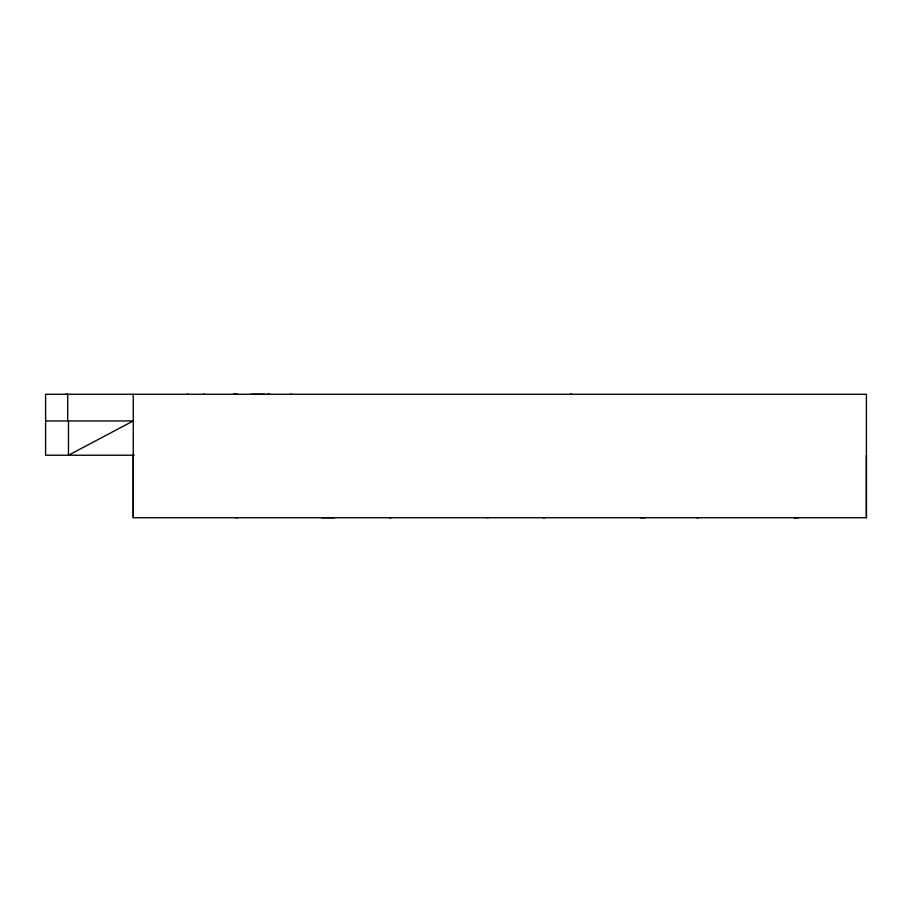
<?xml version="1.0" encoding="UTF-8"?>
<svg xmlns="http://www.w3.org/2000/svg" width="912" height="912" viewBox="0 0 912 912"><rect width="100%" height="100%" fill="white"/><g stroke="black" fill="none" stroke-linecap="round" stroke-linejoin="round"><path stroke-width="1.37" d="M67.705 420.945L67.705 394.269L65.482 394.269M68.468 420.945L68.468 455.236L133.243 420.945M134.258 455.236L45.6 455.236L45.6 394.269L866.4 394.269L866.4 517.731L133.243 517.731L133.243 394.269M321.719 517.72L334.396 517.731M237.679 517.731L235.934 517.731M391.248 517.742L389.492 517.731M544.806 517.742L543.062 517.731M698.375 517.742L696.631 517.731M234.452 394.269L237.713 394.269M203.467 394.269L204.55 394.269M291.441 394.269L290.426 394.269M233.495 394.269L235.034 394.269M250.96 394.269L264.583 394.269M267.148 394.269L269.713 394.269M570.296 394.269L571.71 394.269M45.6 420.945L133.813 420.945M645.126 517.731L640.874 517.742L641.535 517.731M798.684 517.731L794.432 517.742L795.104 517.731M187.028 394.269L187.94 394.269M487.304 517.731L487.966 517.731M866.4 455.236L866.4 517.731M133.243 455.236L133.243 517.731"/></g></svg>
